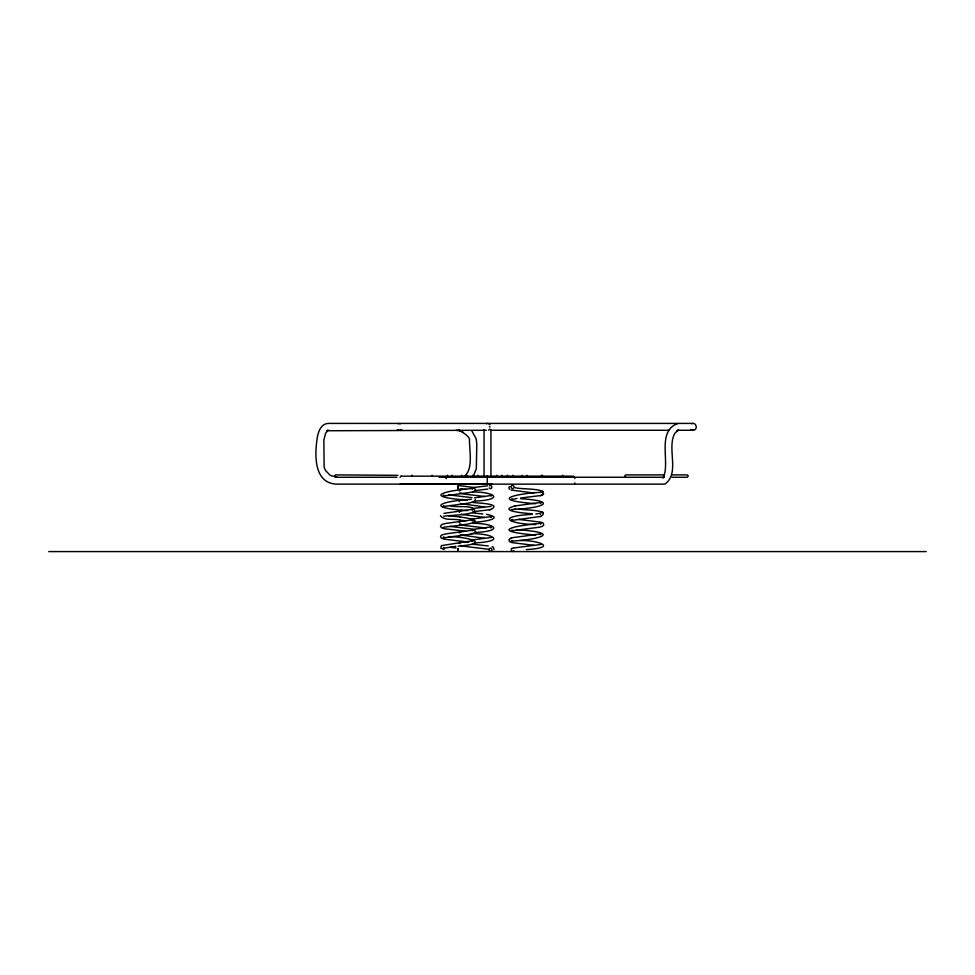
<?xml version="1.0" encoding="UTF-8"?>
<svg xmlns="http://www.w3.org/2000/svg" width="975" height="975" viewBox="0 0 975 975"><rect width="100%" height="100%" fill="white"/><g stroke="black" fill="none" stroke-linecap="round" stroke-linejoin="round"><path stroke-width="1.46" d="M400.055 477.25L401.139 476.129M490.925 528.072L491.546 526.866L472.57 529.474M459.262 512.338L461.626 510.059M540.552 503.587L541.222 502.381L514.898 505.952M443.735 536.725L443.223 537.859L469.328 534.385L473.74 533.398L475.447 531.741L474.654 530.022L471.863 529.023L450.121 526.403M475.386 500.553L475.264 499.322M443.735 494.922L443.211 496.056L469.353 492.558L473.753 491.571L475.447 489.889L474.63 488.17L472.753 487.415L458.116 485.404L457.823 488.646L458.116 485.404M472.192 520.955L472.875 519.773L446.599 523.319L442.187 524.318L440.481 525.988L441.285 527.694L444.088 528.682L465.806 531.302M512.131 519.37L511.339 520.479L540.674 516.445M490.937 517.42L491.217 516.64L470.62 519.2M459.274 543.526L461.809 541.393M541.247 495.398C551.302 487.622 518.468 489.645 515.324 487.622M459.274 501.662L460.017 500.346L462.735 499.322M540.552 534.714L541.052 533.861L512.338 537.7L508.962 539.638L509.413 541.466L512.082 542.636L533.861 545.293M443.71 547.389L443.369 548.169M443.71 505.598L442.882 506.659L469.487 503.003L475.215 500.943M472.229 510.291L473.07 509.23L443.978 513.35M512.107 530.022L511.522 530.827L539.346 527.195L542.466 526.342L543.758 524.867L543.173 523.075L541.357 522.247L518.505 519.395M493.996 549.681L493.521 547.487M459.298 532.862L462.54 530.741M459.31 490.998L461.65 489.133M540.589 524.062L541.222 523.307C513.935 525.878 487.817 530.924 535.653 535.068M443.674 516.25C450.852 515.105 465.66 515.361 474.862 511.79M472.278 541.43L472.887 540.662L441.358 545.634L440.798 548.121L444.1 549.607M512.033 540.674L511.729 541.186M512.033 498.871L511.327 499.578L517.067 498.469M473.253 476.507L476.336 468.622L476.799 443.844L476.129 438.726L471.607 430.536M459.712 521.576L459.359 522.186L460.761 520.821M540.552 513.63L540.564 514.252M543.343 494.313L543.684 493.691M472.339 488.975L472.68 488.512M491.107 506.366L472.57 508.548M491.229 537.53L472.631 539.906M471.266 499.346C440.968 501.199 423.369 507.597 467.464 510.62M474.557 512.07C476.482 503.587 454.752 508.438 450.133 505.477M472.351 530.778L473.07 530.132L446.44 533.8L442.004 534.861L440.542 536.25L441.139 538.029L443.905 539.114L467.586 542.003M487.378 476.141L487.256 477.08L487.171 476.239M512.082 509.316L511.522 509.937L514.264 509.316M509.45 486.537L508.877 487.939L509.535 489.304M491.095 495.922L491.717 495.385L474.654 497.847M465.148 475.654C473.07 467.951 469.536 451.583 469.45 440.505C471.339 435.106 449.329 425.478 463.028 432.132M540.747 492.338C520.613 493.204 484.209 499.748 535.543 503.685M540.759 513.264L535.884 513.971M540.906 544.452L513.764 547.95M401.627 429.536L399.08 430.268L397.398 429.622M460.005 542.197L460.761 541.734M542.295 495.056L543.063 494.605M443.259 548.279L455.947 546.353M474.996 501.101C504.282 499.797 495.702 491.997 472.851 491.948M443.259 527.353C449.853 526.049 499.407 522.6 460.261 516.994M663.256 477.457L664.243 476.958L662.915 477.969L663.853 476.458L663.487 477.128C670.3 461.663 656.26 431.194 677.942 423.418M540.321 516.543C553.032 509.535 521.43 510.254 518.615 508.938M472.607 488.512C447.428 490.401 418.823 496.555 467.354 500.151M510.352 538.237L511.412 537.908M398.068 423.686L400.725 423.638M520.553 498.018L540.698 495.544M540.345 495.629L541.625 495.3M691.653 423.638C696.321 421.675 698.356 429.841 693.298 430.268L678.637 430.268M678.832 430.268L676.747 430.767L678.039 430.133L674.785 433.424C666.498 448.378 680.355 473.338 664.84 484.124L574.823 484.124L574.823 482.893M490.535 509.559C503.551 503.332 475.361 503.197 472.79 502.393M511.972 541.101C540.954 539.358 562.222 532.716 516.86 529.669M473.009 511.753L489.596 509.706M489.267 509.754L490.888 509.498M515.19 505.915C495.641 511.034 528.304 513.593 532.155 513.703M513.947 509.364L515.665 509.108M475.02 532.447C504.173 531.229 495.922 523.392 472.79 523.319M487.671 485.806L470.547 487.841M487.878 489.048L475.02 490.62M515.373 509.157C540.406 508.316 560.771 501.321 520.504 498.664M474.996 542.917C507.293 541.113 492.363 533.52 470.974 533.557M526.378 549.607C558.992 547.462 538.188 540.26 520.492 540.503M472.948 522.21C478.372 522.563 507.622 518.639 486.537 514.361M532.143 514.361C494.886 516.409 508.999 523.904 535.531 524.587M458.116 546.158C494.045 543.209 464.514 536.421 448.585 536.64M400.993 476.166L573.373 476.153L574.458 477.25L439.14 477.214M461.126 484.124L461.76 484.087M412.62 484.124L413.522 484.087M692.53 423.418L328.173 423.418C320.446 423.808 317.874 432.888 317.046 439.286C314.718 455.362 313.865 483.173 336.533 484.124L487.256 484.112M489.34 426.843L490.035 426.843M486.33 430.268L326.796 430.743L328.173 430.048L325.601 433.339L323.871 439.932L324.114 467.086L325.455 470.45L330.269 475.386L337.131 477.263M490.535 430.268L668.887 430.268M664.536 474.886L625.743 474.886L624.829 475.8L625.743 477.25M671.97 474.886L687.387 474.886L688.289 475.8L687.387 477.25L671.97 477.25M397.008 477.25L335.534 477.25L334.632 475.8L335.534 474.886L397.958 475.337M664.097 477.263L574.823 477.263L574.823 478.493M482.735 483.649L491.766 483.673M400.055 484.136L574.458 484.136M48.75 551.582L926.25 551.582M693.298 430.268L690.739 429.536M460.322 516.994L448.585 515.738M460.017 520.187C454.228 518.298 444.368 521.174 440.468 515.726M484.563 496.482L463.905 494.045L459.883 492.802M484.453 506.939L460.419 503.6M484.551 517.396L461.041 514.337M484.551 538.31L460.237 534.885M459.981 488.841L465.818 489.487M453.838 495.458L472.034 497.677M459.956 520.187L465.697 520.821M455.947 547.95L450.121 547.304M482.796 513.971L472.838 512.874M451.864 495.239L453.948 495.471M486.196 528.036L464.088 525.428L459.761 524.026M472.79 544.221L488.28 545.951M452.022 495.263L448.597 494.812M533.971 493.021L510.961 490.035M455.983 430.268L459.761 430.767M487.732 549.169L462.479 546.085M467.342 541.966L468.804 542.197M460.492 545.476L461.918 545.963M461.528 545.878L462.832 546.158M492.107 546.756L493.179 547.243M473.655 539.967L474.484 540.357M542.21 491.132L542.99 491.558M542.234 512.046L543.014 512.472M460.066 524.306L460.846 524.733M562.563 475.252L562.563 476.153M542.38 475.252L542.38 476.153M541.539 475.252L541.539 476.153M527 475.252L527 476.153M522.283 475.252L522.283 476.153M512.899 475.252L512.899 476.153M507.427 475.252L507.427 476.153M501.796 475.252L501.796 476.153M496.641 475.252L496.641 476.153M490.937 429.841L490.937 476.202M487.256 476.141L487.256 483.673M484.063 429.841L484.063 476.202M477.872 475.227L477.872 476.153M472.704 475.227L472.704 476.153M467.074 475.227L467.074 476.153M461.614 475.227L461.614 476.153M452.229 475.227L452.229 476.153M447.513 475.227L447.513 476.129M432.132 475.227L432.132 476.153M411.95 475.227L411.95 476.153M486.306 423.686A3.449 2.986 -90 0 1 489.901 424.808M489.828 429A3.449 2.986 -90 0 1 488.585 430.048M445.746 478.043A3.449 2.986 -90 0 1 446.27 478.701M444.88 483.917A3.449 2.986 -90 0 1 443.345 484.087M442.796 477.457A3.449 2.986 -90 0 1 444.332 477.299M489.462 485.879A1.621 1.316 81.2 0 1 491.424 485.977A1.621 1.316 81.2 0 1 491.29 488.353A1.621 1.316 81.2 0 1 489.352 487.829M513.788 550.57A1.621 1.316 81.2 0 1 512.021 551.168A1.621 1.316 81.2 0 1 511.412 548.974A1.621 1.316 81.2 0 1 513.179 548.352M457.763 550.582C458.226 552.557 458.213 544.769 457.763 550.582M491.217 516.64L491.729 516.311L491.095 516.604M541.393 491.827L540.674 492.265L541.393 491.827M512.35 540.979L511.339 541.308L512.35 540.979M489.158 548.949A1.621 1.475 77.8 0 0 490.51 551.387A1.621 1.475 77.8 0 0 491.717 548.962A1.621 1.475 77.8 0 0 489.158 548.949M511.29 486.208A1.621 1.475 77.8 0 0 512.655 488.646A1.621 1.475 77.8 0 0 513.849 486.22A1.621 1.475 77.8 0 0 511.29 486.208"/></g></svg>
